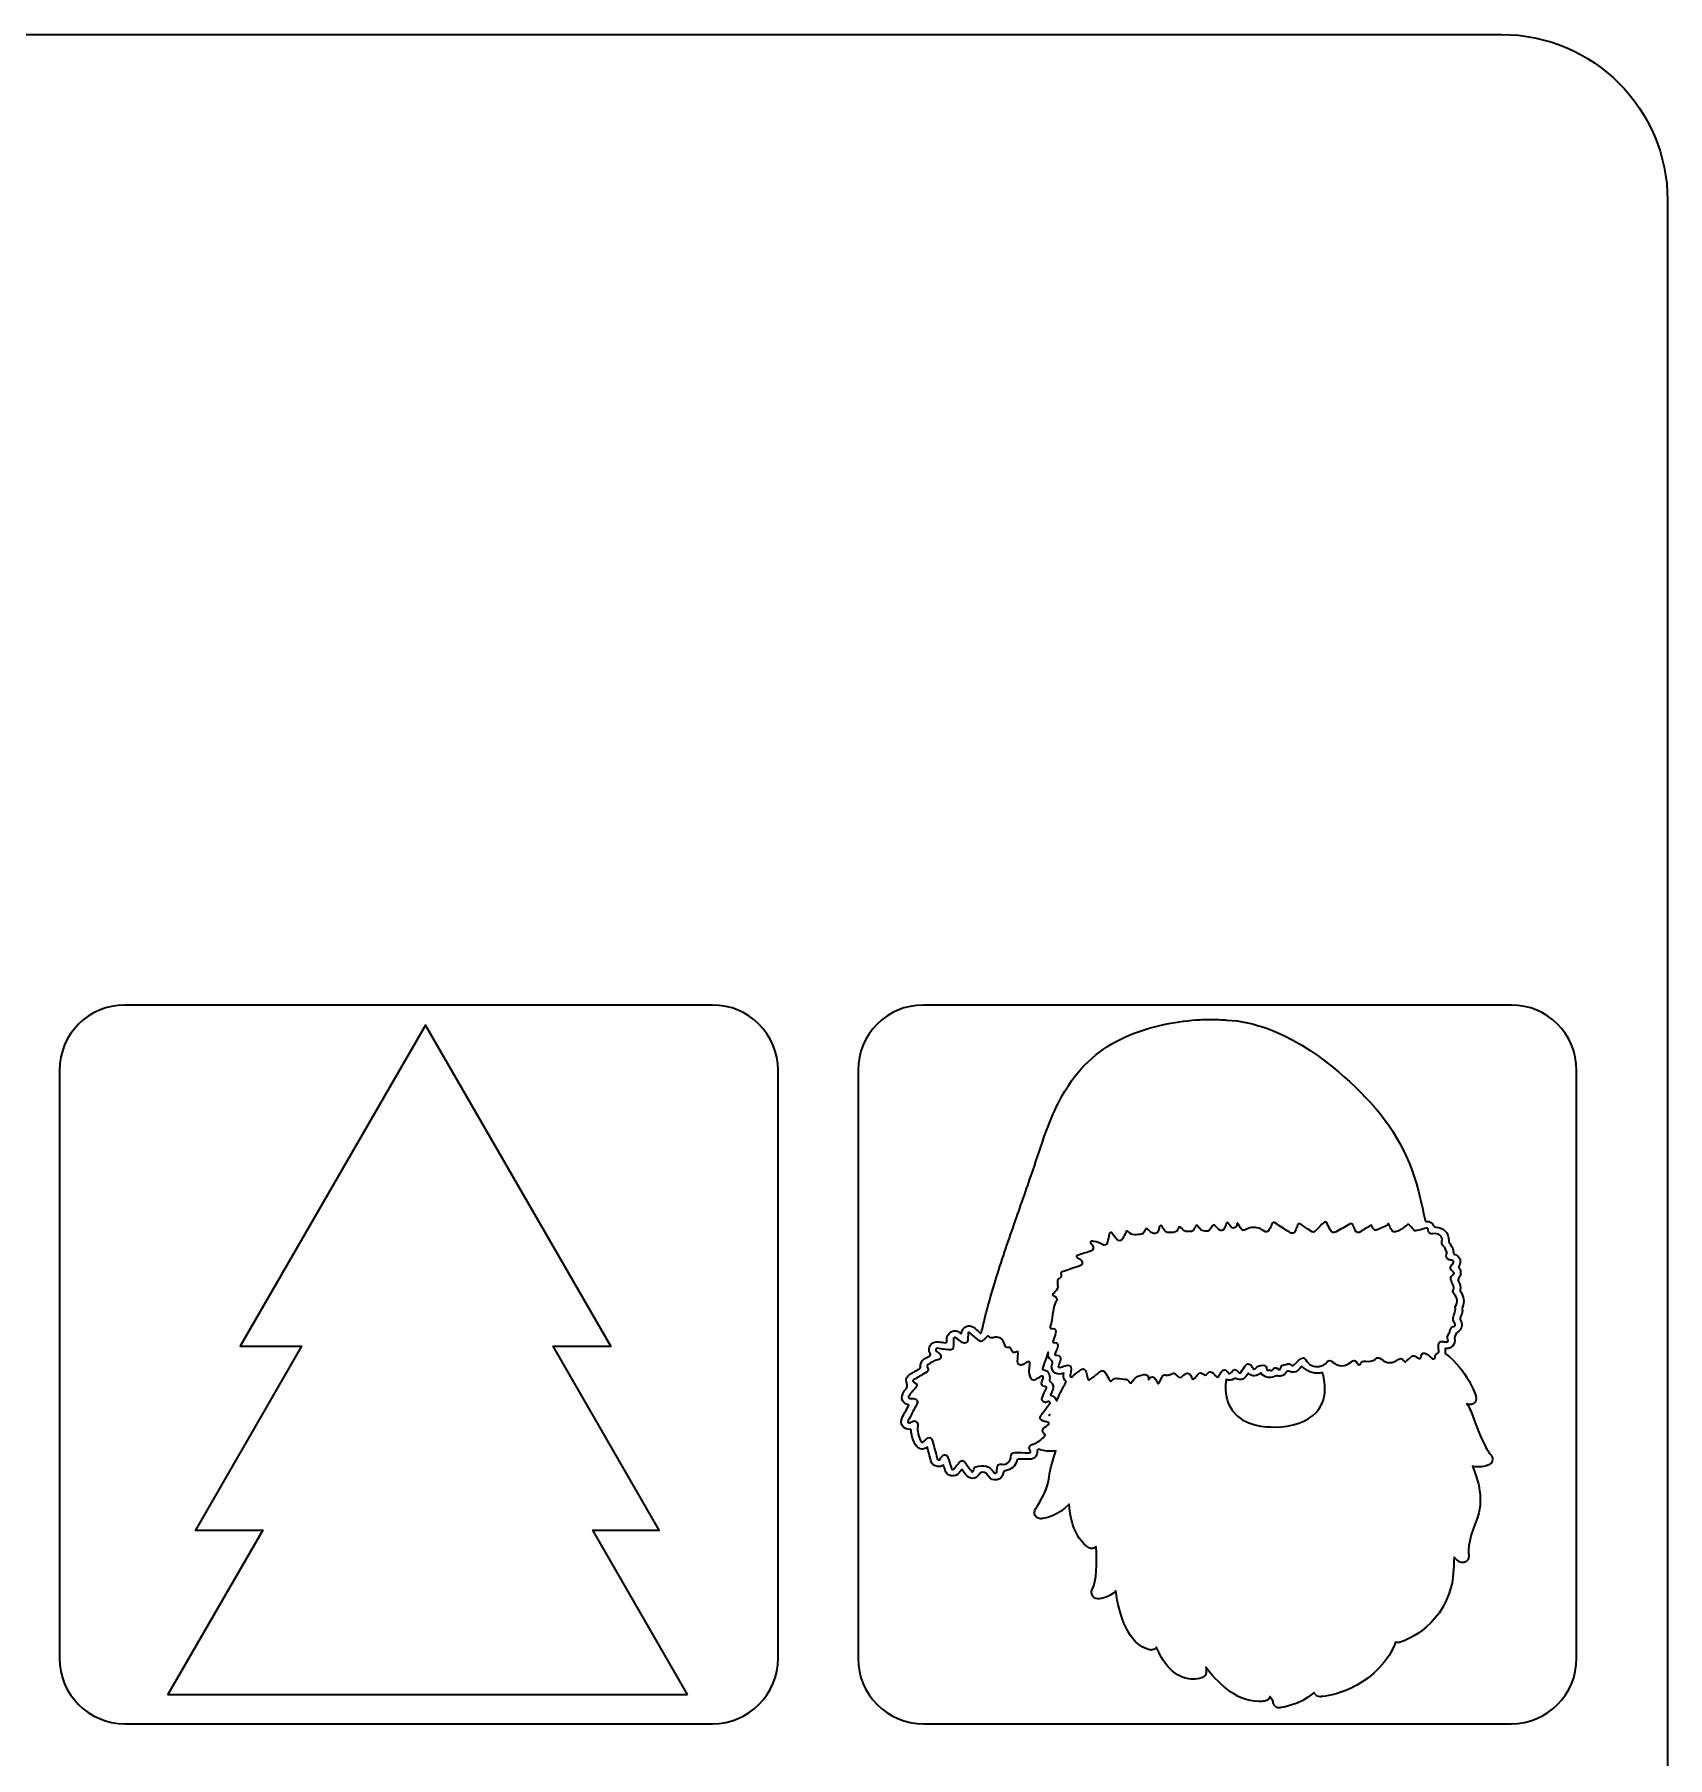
# Model space of a CAD drawing. Extents: x 29 to 2005, y -1072 to -19.
# Drawn here: x 296 to 801, y -552 to -19 of the extents above; entities that cross this region are included whole.
import ezdxf

# ---------------------------------------------------------------- set-up
doc = ezdxf.new("R2010")
doc.units = 0
doc.header["$MEASUREMENT"] = 0
doc.layers.add('Layer 1', color=7, linetype='Continuous', lineweight=0)

msp = doc.modelspace()

# ---------------------------------------------------------------- linework, layer by layer
at = {"layer": 'Layer 1', "color": 18, "lineweight": 35, "true_color": 0x010101}
msp.add_lwpolyline([(498, -532.15), (468.66, -481.31), (489.25, -481.31), (456.47, -424.52), (474.25, -424.52), (416.94, -325.27), (359.64, -424.52), (378.67, -424.52), (345.89, -481.31), (366.66, -481.31), (337.31, -532.15)], close=True, dxfattribs=at)
for points, knots in [([(749.65, -18.93), (749.65, -18.93), (80.11, -18.93), (80.11, -18.93), (51.76, -18.93), (28.78, -41.91), (28.78, -70.27), (28.78, -70.27), (28.78, -1040.78), (28.78, -1040.78), (28.78, -1054.42), (39.84, -1065.48), (53.48, -1065.48), (53.48, -1065.48), (776.29, -1065.48), (776.29, -1065.48), (789.93, -1065.48), (800.99, -1054.42), (800.99, -1040.78), (800.99, -1040.78), (800.99, -70.27), (800.99, -70.27), (800.99, -41.91), (778.01, -18.93), (749.65, -18.93)], [0, 0, 0, 0, 1, 1, 1, 2, 2, 2, 3, 3, 3, 4, 4, 4, 5, 5, 5, 6, 6, 6, 7, 7, 7, 8, 8, 8, 8]), ([(525.97, -520.97), (525.97, -532.14), (516.92, -541.19), (505.75, -541.19), (505.75, -541.19), (324.01, -541.19), (324.01, -541.19), (312.84, -541.19), (303.79, -532.14), (303.79, -520.97), (303.79, -520.97), (303.79, -339.23), (303.79, -339.23), (303.79, -328.06), (312.84, -319.01), (324.01, -319.01), (324.01, -319.01), (505.75, -319.01), (505.75, -319.01), (516.92, -319.01), (525.97, -328.06), (525.97, -339.23), (525.97, -339.23), (525.97, -520.97), (525.97, -520.97)], [0, 0, 0, 0, 1, 1, 1, 2, 2, 2, 3, 3, 3, 4, 4, 4, 5, 5, 5, 6, 6, 6, 7, 7, 7, 8, 8, 8, 8]), ([(772.88, -520.97), (772.88, -532.14), (763.83, -541.19), (752.66, -541.19), (752.66, -541.19), (570.92, -541.19), (570.92, -541.19), (559.75, -541.19), (550.7, -532.14), (550.7, -520.97), (550.7, -520.97), (550.7, -339.23), (550.7, -339.23), (550.7, -328.06), (559.75, -319.01), (570.92, -319.01), (570.92, -319.01), (752.66, -319.01), (752.66, -319.01), (763.83, -319.01), (772.88, -328.06), (772.88, -339.23), (772.88, -339.23), (772.88, -520.97), (772.88, -520.97)], [0, 0, 0, 0, 1, 1, 1, 2, 2, 2, 3, 3, 3, 4, 4, 4, 5, 5, 5, 6, 6, 6, 7, 7, 7, 8, 8, 8, 8]), ([(746.12, -457.81), (745.87, -457.53), (744.06, -455.29), (740.13, -444.5), (739.87, -443.79), (739.45, -443.03), (738.93, -442.28), (739.23, -442.44), (739.56, -442.53), (739.9, -442.53), (740.21, -442.53), (740.53, -442.45), (740.82, -442.29), (741.65, -441.85), (742.04, -440.88), (741.76, -439.99), (741.63, -439.58), (739.14, -431.85), (732.22, -426.7), (732.28, -426.36), (732.28, -425.99), (732.25, -425.62), (732.22, -425.35), (732.19, -425.21), (732.58, -425.21), (734.36, -425.2), (735.41, -423.89), (735.13, -422.09), (735.05, -421.57), (735.6, -420.4), (736.05, -420.13), (737.34, -419.36), (737.75, -418.03), (737.08, -416.67), (736.78, -416.05), (736.79, -415.51), (737.18, -414.93), (737.53, -414.39), (737.64, -413.77), (737.47, -413.14), (737.4, -412.85), (737.48, -412.62), (737.57, -412.38), (738.23, -410.71), (738.04, -409.14), (737.05, -407.66), (736.93, -407.47), (736.82, -407.33), (736.87, -407.07), (737.05, -406.14), (736.85, -405.26), (736.38, -404.45), (736.15, -404.04), (736.2, -403.74), (736.48, -403.35), (736.88, -402.81), (737.17, -402.19), (736.94, -401.47), (736.97, -401.07), (736.85, -400.69), (736.58, -400.42), (736.3, -400.14), (736.41, -399.92), (736.54, -399.67), (736.78, -399.29), (736.94, -398.88), (736.85, -398.42), (737, -397.81), (736.82, -397.31), (736.37, -396.89), (736.11, -396.47), (735.71, -396.3), (735.26, -396.16), (735.08, -396.1), (734.86, -396.09), (734.84, -395.77), (734.74, -394.52), (734.24, -393.42), (733.49, -392.43), (733.37, -392.27), (733.32, -392.11), (733.32, -391.91), (733.23, -389.29), (731.95, -387.91), (729.35, -387.65), (729.07, -387.62), (728.91, -387.56), (728.76, -387.28), (728.27, -386.37), (727.52, -385.81), (726.44, -385.91), (726.05, -385.95), (726.09, -385.74), (726.03, -385.5), (725.54, -383.26), (725.02, -381.03), (724.52, -378.79), (721.79, -366.56), (716.12, -356.08), (707.43, -347.41), (707.43, -347.41), (707.43, -347.4), (707.43, -347.4), (707.43, -347.4), (695.26, -333.71), (679.39, -327.11), (678.71, -326.82), (678.02, -326.55), (677.32, -326.3), (673.27, -324.81), (669.01, -323.81), (664.66, -323.65), (663.08, -323.52), (661.49, -323.46), (659.9, -323.46), (658.36, -323.46), (656.81, -323.52), (655.26, -323.62), (648.21, -324.09), (641.41, -325.59), (634.85, -328.23), (626.9, -331.43), (620.54, -336.59), (615.83, -343.77), (612.52, -348.8), (610.17, -354.28), (608.2, -359.93), (606.82, -363.85), (605.57, -367.82), (604.22, -371.75), (602.37, -377.11), (600.49, -382.45), (598.63, -387.8), (596.62, -393.59), (594.64, -399.38), (592.87, -405.24), (591.81, -408.75), (590.8, -412.27), (589.92, -415.83), (589.58, -417.25), (589.21, -418.67), (588.89, -420.09), (588.77, -420.61), (588.62, -420.53), (588.31, -420.25), (587.68, -419.69), (587.06, -419.13), (586.38, -418.64), (585.05, -417.65), (583.11, -418.41), (582.76, -420.03), (582.72, -420.2), (582.7, -420.37), (582.66, -420.59), (582.47, -420.46), (582.35, -420.38), (582.23, -420.3), (580.64, -419.16), (578.92, -419.72), (578.29, -421.57), (578.12, -422.05), (578.2, -422.52), (578.19, -423), (578.18, -423.34), (578.11, -423.51), (577.69, -423.43), (576.99, -423.29), (576.27, -423.22), (575.55, -423.11), (573.79, -422.85), (572.44, -424.3), (572.69, -426.05), (572.76, -426.53), (573.43, -426.9), (573.04, -427.35), (572.72, -427.71), (572.18, -427.86), (571.74, -428.1), (571.68, -428.13), (571.62, -428.18), (571.56, -428.22), (570.53, -428.86), (569.87, -429.72), (570.05, -431), (570.1, -431.34), (569.85, -431.35), (569.69, -431.45), (568.72, -432.03), (567.74, -432.57), (566.77, -433.15), (565.85, -433.71), (565.27, -434.65), (565.71, -435.57), (566.27, -436.74), (565.76, -437.42), (565.1, -438.18), (565.01, -438.29), (564.94, -438.42), (564.87, -438.54), (563.68, -440.43), (564.27, -442.03), (566.42, -442.67), (565.73, -443.99), (565.03, -445.29), (564.35, -446.6), (563.44, -448.36), (564.68, -450.32), (566.65, -450.22), (566.97, -450.2), (567.07, -450.21), (567.1, -450.59), (567.21, -451.92), (567.57, -453.18), (568.12, -454.39), (568.5, -455.24), (569.06, -455.89), (569.96, -456.19), (570.75, -456.44), (571.46, -456.2), (572.14, -455.74), (572.52, -457.18), (572.88, -458.56), (573.25, -459.94), (573.53, -460.98), (574.22, -461.53), (575.29, -461.68), (575.95, -461.77), (576.55, -461.63), (577.13, -461.29), (577.3, -461.82), (577.49, -462.28), (577.62, -462.77), (577.89, -463.78), (578.53, -464.42), (579.54, -464.57), (580.52, -464.73), (581.39, -464.42), (582.02, -463.59), (582.27, -463.26), (582.55, -462.94), (582.84, -462.6), (583.27, -463.19), (583.66, -463.74), (584.07, -464.28), (585.15, -465.74), (587.1, -465.69), (588.11, -464.18), (588.67, -463.33), (589.61, -463.21), (590.4, -463.88), (590.66, -464.1), (590.84, -464.38), (591.02, -464.67), (591.58, -465.59), (592.61, -466), (593.69, -465.77), (594.78, -465.53), (595.48, -464.81), (595.58, -463.7), (595.62, -463.18), (595.83, -463.06), (596.29, -462.98), (598.06, -462.65), (599.28, -461.63), (599.83, -459.9), (599.96, -459.5), (600.12, -459.39), (600.53, -459.41), (601.63, -459.45), (602.74, -459.47), (603.84, -459.43), (605.28, -459.37), (606.2, -458.36), (606.08, -456.92), (606.05, -456.52), (606.21, -456.44), (606.48, -456.31), (606.5, -456.3), (606.52, -456.29), (606.53, -456.28), (607.21, -456.55), (608.55, -456.98), (610.22, -456.98), (610.72, -456.98), (611.29, -456.94), (611.9, -456.83), (610.95, -459.42), (610.04, -462.44), (609.82, -464.93), (609.41, -469.37), (605.63, -474.68), (605.6, -474.73), (605.14, -475.36), (605.1, -476.2), (605.5, -476.87), (605.85, -477.47), (606.5, -477.83), (607.18, -477.83), (607.26, -477.83), (607.34, -477.83), (607.42, -477.82), (607.66, -477.79), (612.61, -477.15), (615.99, -473.27), (616.47, -479.77), (618.45, -484.27), (621.88, -486.66), (622.22, -486.89), (622.61, -487.01), (623, -487.01), (623.35, -487.01), (623.71, -486.91), (624.02, -486.72), (624.13, -486.66), (624.22, -486.58), (624.31, -486.5), (624.64, -491.62), (624.53, -497.04), (623.11, -499.71), (622.78, -500.31), (622.8, -501.05), (623.15, -501.64), (623.5, -502.23), (624.14, -502.59), (624.83, -502.59), (626.24, -502.59), (628.47, -501.98), (630.37, -500.16), (631.44, -507.53), (634.12, -516.66), (640.86, -518.35), (641.02, -518.39), (641.18, -518.41), (641.33, -518.41), (641.81, -518.41), (642.28, -518.23), (642.65, -517.9), (642.77, -517.79), (642.87, -517.67), (642.96, -517.53), (642.98, -517.57), (642.99, -517.61), (643.01, -517.64), (646.42, -525.71), (651.04, -527.4), (654.31, -527.4), (655.16, -527.4), (656.05, -527.28), (656.95, -527.06), (657.97, -526.8), (658.6, -525.77), (658.37, -524.73), (658.32, -524.48), (658.26, -524.14), (658.23, -523.74), (661.45, -528.01), (667.43, -534.34), (674.61, -534.34), (675.23, -534.34), (675.86, -534.29), (676.48, -534.2), (677.21, -534.08), (677.81, -533.57), (678.04, -532.87), (678.05, -532.84), (678.06, -532.8), (678.07, -532.77), (678.74, -533.55), (679.01, -534.13), (679.03, -534.33), (679.03, -534.89), (679.27, -535.41), (679.68, -535.78), (680.04, -536.11), (680.51, -536.28), (680.99, -536.28), (681.06, -536.28), (681.13, -536.28), (681.2, -536.27), (681.5, -536.24), (687.16, -535.56), (691.77, -531.59), (691.83, -531.75), (691.91, -531.89), (692, -532.03), (692.37, -532.54), (692.97, -532.85), (693.59, -532.85), (693.63, -532.85), (693.67, -532.84), (693.71, -532.84), (694.25, -532.81), (707.01, -531.95), (714.94, -520.06), (715.7, -518.92), (716.34, -517.48), (716.88, -515.95), (717.13, -516.06), (717.39, -516.12), (717.66, -516.12), (717.84, -516.11), (718.02, -516.09), (718.2, -516.04), (718.71, -515.89), (730.75, -512.29), (734.23, -498.36), (734.63, -496.76), (734.87, -493.19), (734.99, -489.75), (735.5, -490.31), (736.07, -490.79), (736.67, -491.12), (736.98, -491.29), (737.32, -491.38), (737.66, -491.38), (738.08, -491.38), (738.5, -491.24), (738.85, -490.96), (739.46, -490.47), (739.72, -489.7), (739.51, -488.95), (739.46, -488.66), (739, -485.28), (741.93, -478.24), (744.43, -472.25), (742.44, -465.66), (740.64, -461.61), (741.29, -461.72), (741.92, -461.78), (742.54, -461.78), (743.67, -461.78), (744.72, -461.58), (745.69, -461.18), (746.39, -460.89), (746.86, -460.21), (746.9, -459.45), (746.92, -458.8), (746.63, -458.2), (746.12, -457.81)], [0, 0, 0, 0, 1, 1, 1, 2, 2, 2, 3, 3, 3, 4, 4, 4, 5, 5, 5, 6, 6, 6, 7, 7, 7, 8, 8, 8, 9, 9, 9, 10, 10, 10, 11, 11, 11, 12, 12, 12, 13, 13, 13, 14, 14, 14, 15, 15, 15, 16, 16, 16, 17, 17, 17, 18, 18, 18, 19, 19, 19, 20, 20, 20, 21, 21, 21, 22, 22, 22, 23, 23, 23, 24, 24, 24, 25, 25, 25, 26, 26, 26, 27, 27, 27, 28, 28, 28, 29, 29, 29, 30, 30, 30, 31, 31, 31, 32, 32, 32, 33, 33, 33, 34, 34, 34, 35, 35, 35, 36, 36, 36, 37, 37, 37, 38, 38, 38, 39, 39, 39, 40, 40, 40, 41, 41, 41, 42, 42, 42, 43, 43, 43, 44, 44, 44, 45, 45, 45, 46, 46, 46, 47, 47, 47, 48, 48, 48, 49, 49, 49, 50, 50, 50, 51, 51, 51, 52, 52, 52, 53, 53, 53, 54, 54, 54, 55, 55, 55, 56, 56, 56, 57, 57, 57, 58, 58, 58, 59, 59, 59, 60, 60, 60, 61, 61, 61, 62, 62, 62, 63, 63, 63, 64, 64, 64, 65, 65, 65, 66, 66, 66, 67, 67, 67, 68, 68, 68, 69, 69, 69, 70, 70, 70, 71, 71, 71, 72, 72, 72, 73, 73, 73, 74, 74, 74, 75, 75, 75, 76, 76, 76, 77, 77, 77, 78, 78, 78, 79, 79, 79, 80, 80, 80, 81, 81, 81, 82, 82, 82, 83, 83, 83, 84, 84, 84, 85, 85, 85, 86, 86, 86, 87, 87, 87, 88, 88, 88, 89, 89, 89, 90, 90, 90, 91, 91, 91, 92, 92, 92, 93, 93, 93, 94, 94, 94, 95, 95, 95, 96, 96, 96, 97, 97, 97, 98, 98, 98, 99, 99, 99, 100, 100, 100, 101, 101, 101, 102, 102, 102, 103, 103, 103, 104, 104, 104, 105, 105, 105, 106, 106, 106, 107, 107, 107, 108, 108, 108, 109, 109, 109, 110, 110, 110, 111, 111, 111, 112, 112, 112, 113, 113, 113, 114, 114, 114, 115, 115, 115, 116, 116, 116, 117, 117, 117, 118, 118, 118, 119, 119, 119, 120, 120, 120, 121, 121, 121, 122, 122, 122, 123, 123, 123, 124, 124, 124, 125, 125, 125, 126, 126, 126, 127, 127, 127, 128, 128, 128, 129, 129, 129, 130, 130, 130, 131, 131, 131, 132, 132, 132, 133, 133, 133, 134, 134, 134, 135, 135, 135, 136, 136, 136, 137, 137, 137, 138, 138, 138, 139, 139, 139, 140, 140, 140, 141, 141, 141, 142, 142, 142, 143, 143, 143, 144, 144, 144, 145, 145, 145, 146, 146, 146, 146]), ([(730.19, -423.97), (730.17, -424.44), (730.2, -424.9), (730.22, -425.37), (730.23, -425.5), (730.24, -425.64), (730.24, -425.77), (730.25, -426.21), (730.25, -426.61), (729.7, -426.8), (729.53, -426.86), (729.41, -426.97), (729.32, -427.11), (729.21, -427.29), (729.15, -427.51), (729.13, -427.74), (729.12, -427.98), (729.16, -428.22), (728.87, -428.34), (728.56, -428.46), (728.32, -428.34), (728.09, -428.14), (727.6, -427.72), (727.1, -427.31), (726.59, -426.92), (725.75, -426.27), (725.01, -426.54), (724.8, -427.56), (724.65, -428.34), (724.46, -428.43), (723.74, -428.04), (723.47, -427.89), (723.21, -427.72), (722.93, -427.58), (722.62, -427.42), (722.19, -427.31), (721.98, -427.56), (721.52, -428.1), (720.83, -428.36), (720.4, -428.92), (719.96, -429.52), (719.77, -429.53), (719.39, -428.92), (718.94, -428.21), (718.37, -428.11), (717.7, -428.61), (715.96, -429.91), (714.24, -429.89), (712.51, -428.53), (711.68, -427.88), (711.52, -427.87), (710.68, -428.45), (709.74, -429.09), (708.7, -429.31), (707.6, -429.11), (706.89, -428.99), (706.39, -429.19), (706.06, -429.84), (705.78, -430.38), (705.47, -430.38), (705.13, -429.89), (705.06, -429.8), (705.01, -429.68), (704.95, -429.58), (704.5, -428.83), (703.91, -428.72), (703.23, -429.27), (701.16, -430.92), (699.37, -430.92), (697.33, -429.28), (696.76, -428.81), (696.25, -428.8), (695.77, -429.35), (695.07, -430.15), (694.17, -430.62), (693.23, -430.75), (691.7, -430.97), (690.08, -430.29), (689.12, -428.71), (688.7, -428), (688.16, -427.89), (687.52, -428.4), (686.86, -428.95), (686.24, -429.56), (685.61, -430.15), (685.26, -430.47), (684.95, -430.68), (684.54, -430.2), (684.3, -429.92), (683.94, -429.82), (683.55, -429.97), (682.79, -430.27), (681.7, -429.92), (681.4, -431.15), (681.22, -431.9), (681.09, -431.9), (680.46, -431.44), (679.87, -431.01), (679.36, -431.06), (678.92, -431.67), (678.68, -432), (678.48, -432.13), (678.1, -431.9), (677.8, -431.71), (677.51, -431.94), (677.18, -432), (677.13, -431.7), (677.1, -431.42), (677.03, -431.15), (676.96, -430.86), (676.79, -430.63), (676.51, -430.49), (675.92, -430.21), (674.39, -430.54), (673.95, -431.03), (673.81, -431.2), (673.67, -431.37), (673.51, -431.51), (673.31, -431.69), (673.1, -431.73), (672.92, -431.44), (672.7, -431.1), (672.46, -430.77), (672.22, -430.44), (671.74, -429.82), (671, -429.8), (670.53, -430.43), (670.05, -431.06), (669.6, -431.71), (669.19, -432.38), (668.88, -432.89), (668.62, -432.86), (668.28, -432.44), (667.44, -431.38), (666.97, -431.39), (666.13, -432.47), (665.67, -433.07), (665.51, -433.16), (665.16, -432.74), (665.1, -432.66), (665.03, -432.56), (664.94, -432.45), (664.24, -431.47), (663.55, -431.51), (662.91, -432.57), (662.69, -432.94), (662.45, -433.29), (662.25, -433.67), (661.98, -434.16), (661.69, -434.11), (661.37, -433.75), (661.07, -433.44), (660.78, -433.12), (660.48, -432.8), (659.89, -432.19), (659.26, -432.21), (658.71, -432.87), (658.07, -433.63), (658.08, -433.62), (657.27, -433), (656.78, -432.63), (656.28, -432.67), (655.87, -433.14), (655.5, -433.55), (655.16, -433.98), (654.8, -434.4), (654.47, -434.77), (654.16, -434.83), (653.94, -434.29), (653.89, -434.18), (653.81, -434.08), (653.78, -433.97), (653.21, -432.27), (651.97, -432.8), (651.15, -433.66), (650.47, -434.37), (650.11, -434.39), (649.41, -433.67), (648.46, -432.68), (648.34, -432.66), (647.29, -433.26), (647.27, -433.27), (647.25, -433.27), (647.23, -433.28), (646.81, -433.41), (646.39, -433.4), (645.96, -433.43), (645.94, -433.42), (645.91, -433.42), (645.89, -433.41), (645.52, -433.32), (645.21, -433.34), (644.99, -433.55), (644.9, -433.64), (644.82, -433.76), (644.76, -433.92), (644.75, -433.95), (644.74, -433.97), (644.74, -433.99), (644.49, -434.33), (644.32, -434.7), (644.19, -435.1), (644.17, -435.12), (644.15, -435.15), (644.13, -435.18), (643.92, -435.49), (643.88, -435.9), (643.53, -436.1), (643.53, -436.1), (643.52, -436.1), (643.52, -436.09), (643.52, -436.09), (643.52, -436.09), (643.52, -436.09), (643.48, -436.05), (643.44, -436), (643.39, -435.92), (643.25, -435.69), (643.11, -435.45), (642.97, -435.22), (642.97, -435.21), (642.96, -435.21), (642.96, -435.2), (642.85, -435.02), (642.75, -434.85), (642.65, -434.67), (642.64, -434.66), (642.63, -434.64), (642.62, -434.62), (642.15, -433.79), (641.42, -433.73), (640.84, -434.45), (640.74, -434.57), (640.76, -434.87), (640.47, -434.76), (640.47, -434.71), (640.48, -434.66), (640.49, -434.61), (640.54, -434.16), (640.51, -433.73), (640.06, -433.43), (640.05, -433.43), (640.05, -433.42), (640.04, -433.42), (639.28, -432.98), (638.59, -433.38), (637.88, -433.57), (637.86, -433.58), (637.83, -433.58), (637.8, -433.59), (636.81, -433.91), (636.05, -434.53), (635.47, -435.4), (635.02, -436.09), (634.82, -436.08), (634.44, -435.33), (634.24, -434.93), (633.91, -434.74), (633.48, -434.7), (632.61, -434.61), (631.75, -434.52), (630.89, -434.42), (630.23, -434.34), (629.64, -434.35), (629.21, -435.04), (628.91, -435.52), (628.59, -435.18), (628.4, -434.85), (628.03, -434.21), (627.69, -433.55), (627.34, -432.9), (626.8, -431.92), (626.3, -431.8), (625.39, -432.47), (624.47, -433.17), (623.58, -433.89), (622.66, -434.6), (622.01, -435.11), (621.83, -435.04), (621.63, -434.21), (621.49, -433.63), (621.38, -433.05), (621.24, -432.47), (621.05, -431.68), (620.52, -431.35), (619.89, -431.59), (619.75, -431.64), (619.61, -431.72), (619.46, -431.83), (618.74, -432.39), (618.06, -433), (617.36, -433.58), (617.11, -433.78), (616.84, -434.13), (616.49, -433.94), (616.24, -433.8), (616.25, -433.58), (616.3, -433.36), (616.32, -433.25), (616.36, -433.13), (616.38, -433.03), (616.47, -432.53), (616.57, -432.03), (616.6, -431.53), (616.66, -430.61), (616.06, -430.15), (615.17, -430.41), (614.57, -430.58), (613.99, -430.8), (613.4, -431), (613.17, -431.08), (612.94, -431.18), (612.72, -431), (612.48, -430.78), (612.66, -430.57), (612.74, -430.35), (612.94, -429.78), (613.13, -429.21), (613.29, -428.64), (613.52, -427.79), (613.04, -427.22), (612.18, -427.29), (611.58, -427.35), (611.44, -427.17), (611.68, -426.6), (611.91, -426.02), (612.19, -425.46), (612.39, -424.88), (612.71, -423.98), (612.32, -423.37), (611.39, -423.38), (610.82, -423.38), (610.96, -423.05), (611.04, -422.78), (611.27, -422), (611.54, -421.23), (611.8, -420.46), (612.09, -419.58), (611.65, -418.95), (610.76, -419.02), (610.22, -419.06), (609.92, -418.92), (610.14, -418.35), (610.58, -417.17), (610.72, -415.93), (610.86, -414.69), (611.04, -413.23), (611.25, -411.8), (612.04, -410.51), (612.4, -409.93), (612.13, -409.39), (611.45, -409.06), (610.66, -408.67), (610.65, -408.56), (611.3, -407.93), (611.41, -407.83), (611.49, -407.71), (611.61, -407.62), (612.35, -407.07), (612.69, -406.39), (612.42, -405.45), (612.33, -405.16), (612.36, -404.83), (612.37, -404.52), (612.37, -404.06), (612.4, -403.66), (612.97, -403.47), (613.5, -403.3), (613.67, -402.8), (613.46, -402.29), (613.27, -401.81), (613.45, -401.66), (613.87, -401.52), (615.61, -400.93), (617.35, -400.3), (619.08, -399.69), (619.5, -399.55), (619.89, -399.38), (620, -398.89), (620.11, -398.41), (619.98, -398.03), (619.57, -397.76), (619.25, -397.55), (618.91, -397.37), (618.6, -397.15), (618.44, -397.04), (618.17, -396.99), (618.22, -396.7), (618.26, -396.42), (618.52, -396.4), (618.71, -396.35), (619.94, -395.95), (621.18, -395.58), (622.4, -395.18), (623.55, -394.81), (623.75, -394.15), (623.05, -393.19), (622.84, -392.9), (622.39, -392.6), (622.61, -392.22), (622.83, -391.85), (623.32, -392.1), (623.69, -392.12), (624.55, -392.17), (625.32, -392.48), (626.05, -392.92), (626.96, -393.49), (627.6, -393.23), (627.85, -392.18), (628.04, -391.44), (628.18, -390.68), (628.32, -389.92), (628.37, -389.65), (628.44, -389.39), (628.72, -389.29), (629.02, -389.18), (629.11, -389.5), (629.26, -389.67), (629.75, -390.22), (630.21, -390.81), (630.7, -391.37), (631.33, -392.11), (632.15, -392.03), (632.6, -391.16), (632.92, -390.54), (633.19, -389.9), (633.49, -389.28), (633.68, -388.89), (633.95, -388.69), (634.29, -389.11), (635.44, -390.49), (636.94, -389.96), (638.35, -389.87), (638.96, -389.83), (639.11, -389.2), (639.34, -388.74), (639.76, -387.89), (639.84, -387.87), (640.54, -388.51), (640.83, -388.76), (641.11, -389.02), (641.39, -389.28), (642.26, -390.04), (643.31, -389.72), (643.6, -388.63), (643.63, -388.51), (643.67, -388.4), (643.71, -388.29), (643.87, -387.91), (643.75, -387.26), (644.26, -387.21), (644.69, -387.18), (644.81, -387.79), (645.08, -388.11), (645.45, -388.54), (645.61, -389.23), (646.25, -389.32), (647.12, -389.44), (648.03, -389.38), (648.87, -389.14), (649.52, -388.95), (649.55, -388.15), (649.94, -387.68), (649.99, -387.66), (650.03, -387.65), (650.08, -387.64), (650.54, -387.55), (650.62, -388.18), (651, -388.24), (651.01, -388.25), (651.02, -388.25), (651.03, -388.25), (651.03, -388.25), (651.03, -388.25), (651.03, -388.25), (651.02, -388.25), (651.02, -388.26), (651.02, -388.27), (651.02, -388.27), (651.02, -388.27), (651.02, -388.27), (651.56, -389.37), (652.53, -389.05), (653.43, -388.97), (653.45, -388.97), (653.46, -388.98), (653.48, -388.98), (653.66, -389), (653.86, -389.04), (654.02, -388.89), (654.32, -388.77), (654.52, -388.57), (654.55, -388.23), (654.72, -387.98), (654.92, -387.74), (655.04, -387.47), (655.13, -387.27), (655.24, -387.17), (655.39, -387.16), (655.47, -387.15), (655.56, -387.17), (655.66, -387.21), (655.87, -387.47), (656.12, -387.7), (656.29, -387.99), (656.89, -389), (657.82, -388.99), (658.81, -388.88), (659.35, -388.82), (659.53, -388.36), (659.76, -387.98), (660.56, -386.68), (660.55, -386.67), (661.62, -387.76), (661.84, -387.98), (662.04, -388.21), (662.28, -388.42), (662.92, -389), (663.67, -388.83), (664, -388.03), (664.2, -387.54), (664.41, -387.06), (664.57, -386.56), (664.72, -386.09), (664.89, -386.19), (665.12, -386.49), (665.39, -386.83), (665.67, -387.16), (665.93, -387.5), (666.21, -387.87), (666.58, -388), (667.01, -387.92), (667.46, -387.83), (667.7, -387.52), (667.78, -387.07), (667.81, -386.86), (667.91, -386.67), (668.03, -386.33), (668.36, -386.86), (668.62, -387.3), (668.9, -387.74), (669.48, -388.67), (669.8, -388.81), (670.78, -388.32), (672.24, -387.6), (673.69, -387.6), (675.15, -388.22), (675.53, -388.37), (675.86, -388.62), (676.2, -388.85), (676.88, -389.3), (677.48, -389.18), (677.87, -388.45), (678.16, -387.9), (678.42, -387.34), (678.67, -386.77), (678.9, -386.23), (679.22, -386.1), (679.73, -386.44), (681.13, -387.35), (682.55, -388.24), (683.96, -389.14), (685.04, -389.83), (685.53, -389.67), (686.03, -388.47), (686.22, -388.01), (686.45, -387.56), (686.62, -387.09), (686.83, -386.49), (687.18, -386.45), (687.66, -386.78), (688.62, -387.46), (689.58, -388.14), (690.55, -388.8), (691.37, -389.37), (691.69, -389.33), (692.39, -388.6), (693.13, -387.84), (693.85, -387.07), (694.6, -386.33), (695.06, -385.87), (695.37, -385.93), (695.66, -386.49), (696.02, -387.16), (696.36, -387.85), (696.72, -388.53), (697.22, -389.49), (697.63, -389.61), (698.55, -389.08), (699.91, -388.32), (701.28, -387.57), (702.61, -386.77), (703.2, -386.42), (703.51, -386.54), (703.74, -387.16), (703.93, -387.66), (704.18, -388.13), (704.41, -388.6), (704.81, -389.42), (705.4, -389.59), (706.14, -389.03), (707.18, -388.24), (708.36, -387.69), (709.49, -387.04), (709.62, -387.36), (709.73, -387.67), (709.88, -387.96), (710.18, -388.52), (710.71, -388.84), (711.25, -388.51), (712.39, -387.81), (713.9, -387.77), (714.76, -386.5), (715.01, -387.09), (715.21, -387.64), (715.45, -388.16), (715.95, -389.24), (716.5, -389.43), (717.59, -388.93), (718.63, -388.46), (719.49, -387.73), (720.37, -387.03), (720.73, -386.75), (720.93, -386.71), (721.22, -387.1), (721.55, -387.53), (722.01, -387.85), (722.3, -388.34), (722.55, -388.79), (722.99, -388.88), (723.49, -388.74), (724.41, -388.49), (725.34, -388.27), (726.26, -388.01), (726.76, -387.86), (726.96, -388), (726.99, -388.52), (727.06, -389.58), (727.37, -389.81), (728.45, -389.73), (729.21, -389.67), (730.01, -389.56), (730.63, -390.16), (731.17, -390.67), (731.43, -391.32), (731.24, -392.05), (731.06, -392.7), (731.23, -393.17), (731.75, -393.56), (732.41, -394.06), (732.44, -394.91), (732.81, -395.57), (732.9, -395.74), (732.69, -395.87), (732.64, -396.02), (732.31, -396.9), (732.59, -397.46), (733.47, -397.73), (733.77, -397.81), (734.07, -397.92), (734.37, -397.99), (734.95, -398.13), (734.99, -398.44), (734.67, -398.87), (734.57, -399), (734.43, -399.11), (734.32, -399.23), (733.58, -400.03), (733.68, -400.74), (734.61, -401.35), (734.61, -401.35), (734.68, -401.42), (734.68, -401.42), (734.88, -401.59), (735.1, -401.76), (734.9, -402.06), (734.89, -402.08), (734.87, -402.09), (734.86, -402.11), (734.68, -402.3), (734.49, -402.49), (734.33, -402.69), (734.04, -403.03), (733.82, -403.4), (734.01, -403.86), (734.26, -404.43), (734.33, -405.06), (734.67, -405.6), (734.97, -406.07), (735, -406.61), (734.76, -407.12), (734.52, -407.61), (734.65, -407.99), (734.97, -408.36), (736.07, -409.63), (736.2, -410.64), (735.46, -412.1), (735.41, -412.21), (735.29, -412.34), (735.32, -412.42), (735.67, -413.81), (734.6, -414.98), (734.75, -416.33), (734.8, -416.75), (735.01, -417.11), (735.21, -417.46), (735.5, -417.96), (735.39, -418.28), (734.82, -418.39), (734.18, -418.51), (733.88, -418.9), (733.78, -419.51), (733.72, -419.87), (733.61, -420.22), (733.4, -420.51), (732.95, -421.13), (732.76, -421.73), (733.11, -422.5), (733.3, -422.92), (733.05, -423.25), (732.51, -423.18), (732.11, -423.12), (731.7, -423.06), (731.29, -423.03), (730.64, -422.99), (730.23, -423.32), (730.19, -423.97)], [0, 0, 0, 0, 1, 1, 1, 2, 2, 2, 3, 3, 3, 4, 4, 4, 5, 5, 5, 6, 6, 6, 7, 7, 7, 8, 8, 8, 9, 9, 9, 10, 10, 10, 11, 11, 11, 12, 12, 12, 13, 13, 13, 14, 14, 14, 15, 15, 15, 16, 16, 16, 17, 17, 17, 18, 18, 18, 19, 19, 19, 20, 20, 20, 21, 21, 21, 22, 22, 22, 23, 23, 23, 24, 24, 24, 25, 25, 25, 26, 26, 26, 27, 27, 27, 28, 28, 28, 29, 29, 29, 30, 30, 30, 31, 31, 31, 32, 32, 32, 33, 33, 33, 34, 34, 34, 35, 35, 35, 36, 36, 36, 37, 37, 37, 38, 38, 38, 39, 39, 39, 40, 40, 40, 41, 41, 41, 42, 42, 42, 43, 43, 43, 44, 44, 44, 45, 45, 45, 46, 46, 46, 47, 47, 47, 48, 48, 48, 49, 49, 49, 50, 50, 50, 51, 51, 51, 52, 52, 52, 53, 53, 53, 54, 54, 54, 55, 55, 55, 56, 56, 56, 57, 57, 57, 58, 58, 58, 59, 59, 59, 60, 60, 60, 61, 61, 61, 62, 62, 62, 63, 63, 63, 64, 64, 64, 65, 65, 65, 66, 66, 66, 67, 67, 67, 68, 68, 68, 69, 69, 69, 70, 70, 70, 71, 71, 71, 72, 72, 72, 73, 73, 73, 74, 74, 74, 75, 75, 75, 76, 76, 76, 77, 77, 77, 78, 78, 78, 79, 79, 79, 80, 80, 80, 81, 81, 81, 82, 82, 82, 83, 83, 83, 84, 84, 84, 85, 85, 85, 86, 86, 86, 87, 87, 87, 88, 88, 88, 89, 89, 89, 90, 90, 90, 91, 91, 91, 92, 92, 92, 93, 93, 93, 94, 94, 94, 95, 95, 95, 96, 96, 96, 97, 97, 97, 98, 98, 98, 99, 99, 99, 100, 100, 100, 101, 101, 101, 102, 102, 102, 103, 103, 103, 104, 104, 104, 105, 105, 105, 106, 106, 106, 107, 107, 107, 108, 108, 108, 109, 109, 109, 110, 110, 110, 111, 111, 111, 112, 112, 112, 113, 113, 113, 114, 114, 114, 115, 115, 115, 116, 116, 116, 117, 117, 117, 118, 118, 118, 119, 119, 119, 120, 120, 120, 121, 121, 121, 122, 122, 122, 123, 123, 123, 124, 124, 124, 125, 125, 125, 126, 126, 126, 127, 127, 127, 128, 128, 128, 129, 129, 129, 130, 130, 130, 131, 131, 131, 132, 132, 132, 133, 133, 133, 134, 134, 134, 135, 135, 135, 136, 136, 136, 137, 137, 137, 138, 138, 138, 139, 139, 139, 140, 140, 140, 141, 141, 141, 142, 142, 142, 143, 143, 143, 144, 144, 144, 145, 145, 145, 146, 146, 146, 147, 147, 147, 148, 148, 148, 149, 149, 149, 150, 150, 150, 151, 151, 151, 152, 152, 152, 153, 153, 153, 154, 154, 154, 155, 155, 155, 156, 156, 156, 157, 157, 157, 158, 158, 158, 159, 159, 159, 160, 160, 160, 161, 161, 161, 162, 162, 162, 163, 163, 163, 164, 164, 164, 165, 165, 165, 166, 166, 166, 167, 167, 167, 168, 168, 168, 169, 169, 169, 170, 170, 170, 171, 171, 171, 172, 172, 172, 173, 173, 173, 174, 174, 174, 175, 175, 175, 176, 176, 176, 177, 177, 177, 178, 178, 178, 179, 179, 179, 180, 180, 180, 181, 181, 181, 182, 182, 182, 183, 183, 183, 184, 184, 184, 185, 185, 185, 186, 186, 186, 187, 187, 187, 188, 188, 188, 189, 189, 189, 190, 190, 190, 191, 191, 191, 192, 192, 192, 193, 193, 193, 194, 194, 194, 195, 195, 195, 196, 196, 196, 197, 197, 197, 198, 198, 198, 199, 199, 199, 200, 200, 200, 201, 201, 201, 202, 202, 202, 203, 203, 203, 204, 204, 204, 205, 205, 205, 206, 206, 206, 207, 207, 207, 208, 208, 208, 209, 209, 209, 210, 210, 210, 211, 211, 211, 212, 212, 212, 213, 213, 213, 214, 214, 214, 215, 215, 215, 216, 216, 216, 217, 217, 217, 218, 218, 218, 219, 219, 219, 220, 220, 220, 221, 221, 221, 222, 222, 222, 223, 223, 223, 224, 224, 224, 225, 225, 225, 226, 226, 226, 227, 227, 227, 228, 228, 228, 229, 229, 229, 230, 230, 230, 231, 231, 231, 232, 232, 232, 233, 233, 233, 234, 234, 234, 235, 235, 235, 236, 236, 236, 237, 237, 237, 238, 238, 238, 239, 239, 239, 240, 240, 240, 241, 241, 241, 242, 242, 242, 242]), ([(609.58, -442.71), (608.85, -443.77), (608.06, -444.8), (607.31, -445.85), (606.76, -446.62), (606.98, -447.27), (607.87, -447.58), (608.17, -447.69), (608.48, -447.76), (608.79, -447.84), (608.94, -447.88), (609.1, -447.92), (609.25, -447.97), (609.78, -448.13), (609.85, -448.4), (609.44, -448.78), (609.05, -449.13), (608.6, -449.43), (608.2, -449.77), (607.53, -450.33), (607.53, -450.97), (608.2, -451.49), (608.62, -451.81), (608.59, -452.08), (608.27, -452.43), (607.33, -453.48), (606.23, -454.28), (604.9, -454.74), (604.84, -454.76), (604.79, -454.79), (604.73, -454.81), (603.54, -455.18), (603.37, -455.59), (603.94, -456.67), (604.22, -457.21), (604.09, -457.43), (603.48, -457.42), (602.07, -457.41), (600.65, -457.38), (599.24, -457.37), (598.39, -457.36), (597.93, -457.78), (597.99, -458.58), (598.1, -460.1), (596.46, -461.17), (595.3, -461), (594.07, -460.83), (593.78, -461.1), (593.68, -462.35), (593.66, -462.62), (593.64, -462.88), (593.61, -463.14), (593.58, -463.39), (593.64, -463.71), (593.28, -463.77), (592.97, -463.83), (592.8, -463.66), (592.65, -463.41), (592.11, -462.56), (591.39, -461.92), (590.4, -461.61), (589.28, -461.26), (588.18, -461.43), (587.09, -461.76), (586.72, -461.88), (586.53, -462.23), (586.52, -462.61), (586.52, -462.95), (586.36, -463.2), (586.09, -463.28), (585.77, -463.38), (585.69, -463.01), (585.54, -462.82), (584.95, -462.03), (584.4, -461.22), (583.81, -460.43), (583.24, -459.67), (582.59, -459.66), (581.98, -460.39), (581.52, -460.95), (581.07, -461.51), (580.63, -462.08), (580.44, -462.32), (580.26, -462.63), (579.91, -462.57), (579.52, -462.51), (579.55, -462.1), (579.46, -461.83), (579.13, -460.85), (578.81, -459.88), (578.52, -458.89), (578.38, -458.42), (578.09, -458.13), (577.64, -458.05), (577.2, -457.98), (576.86, -458.22), (576.6, -458.57), (576.42, -458.82), (576.22, -459.07), (576.08, -459.35), (575.97, -459.57), (575.85, -459.69), (575.6, -459.67), (575.28, -459.65), (575.23, -459.44), (575.16, -459.19), (574.7, -457.41), (574.23, -455.63), (573.76, -453.85), (573.42, -452.6), (572.7, -452.38), (571.75, -453.24), (571.52, -453.45), (571.29, -453.65), (571.06, -453.87), (570.53, -454.38), (570.39, -454.37), (570.05, -453.67), (569.36, -452.24), (568.9, -450.74), (569.15, -449.16), (569.34, -447.98), (568.42, -447.11), (567.33, -447.83), (567.03, -448.03), (566.59, -448.49), (566.2, -448.02), (565.86, -447.61), (566.33, -447.27), (566.5, -446.94), (567.27, -445.43), (568.07, -443.93), (568.86, -442.43), (569.38, -441.44), (569.04, -440.81), (567.94, -440.7), (567.58, -440.66), (567.22, -440.61), (566.86, -440.6), (566.2, -440.58), (566.2, -440.24), (566.47, -439.8), (566.97, -439.01), (567.56, -438.29), (568.24, -437.64), (569.24, -436.69), (569.17, -436.24), (567.94, -435.6), (567.56, -435.4), (567.57, -435.06), (567.99, -434.81), (569.16, -434.11), (570.35, -433.43), (571.53, -432.74), (572.5, -432.16), (572.56, -431.96), (572.12, -430.91), (571.96, -430.56), (572.13, -430.34), (572.41, -430.13), (573.3, -429.46), (574.28, -428.98), (575.35, -428.66), (575.8, -428.53), (576.21, -428.36), (576.32, -427.83), (576.44, -427.27), (576.15, -426.92), (575.73, -426.62), (575.46, -426.43), (575.22, -426.19), (574.95, -425.99), (574.73, -425.82), (574.62, -425.63), (574.75, -425.37), (574.87, -425.11), (575.1, -425.1), (575.36, -425.14), (576.46, -425.3), (577.55, -425.45), (578.65, -425.6), (579.83, -425.77), (580.22, -425.41), (580.2, -424.2), (580.19, -423.6), (580.2, -423), (580.19, -422.4), (580.19, -422.14), (580.3, -421.91), (580.51, -421.79), (580.73, -421.66), (580.92, -421.85), (581.09, -421.98), (581.69, -422.41), (582.27, -422.87), (582.88, -423.3), (583.72, -423.87), (584.52, -423.5), (584.63, -422.49), (584.69, -421.9), (584.7, -421.3), (584.74, -420.7), (584.77, -420.19), (585, -420.1), (585.38, -420.42), (586.2, -421.12), (587.01, -421.83), (587.81, -422.54), (588.47, -423.12), (588.87, -423.13), (589.5, -422.55), (589.86, -422.23), (590.21, -421.9), (590.55, -421.56), (590.8, -421.31), (591.02, -421.29), (591.28, -421.55), (591.61, -421.88), (591.98, -422), (592.46, -421.85), (594.16, -421.3), (595.46, -422.01), (595.94, -423.71), (596.28, -424.9), (596.28, -424.9), (597.46, -424.91), (597.66, -424.91), (597.79, -424.95), (597.9, -425.18), (598.57, -426.62), (598.58, -426.62), (600.14, -426.13), (600.3, -427.14), (600.06, -428.13), (600.03, -429.12), (600.01, -429.82), (600.26, -430.2), (600.77, -430.28), (600.78, -430.28), (600.78, -430.29), (600.79, -430.29), (600.81, -430.29), (600.83, -430.29), (600.85, -430.29), (600.9, -430.3), (600.94, -430.3), (600.99, -430.3), (601.08, -430.3), (601.17, -430.29), (601.24, -430.28), (601.26, -430.28), (601.27, -430.28), (601.29, -430.27), (601.36, -430.29), (601.41, -430.29), (601.45, -430.23), (601.62, -430.17), (601.72, -430.1), (601.72, -430.1), (601.72, -430.1), (601.72, -430.1), (601.72, -430.1), (602.16, -429.91), (602.54, -429.59), (602.96, -429.37), (603.19, -429.25), (603.41, -429.16), (603.64, -429.29), (603.9, -429.44), (603.83, -429.7), (603.81, -429.94), (603.75, -430.51), (603.74, -431.1), (603.62, -431.66), (603.42, -432.64), (603.85, -433.5), (604.12, -434.37), (604.28, -434.92), (604.88, -435.1), (605.43, -434.84), (606.06, -434.53), (606.65, -434.17), (607.27, -433.85), (607.42, -433.77), (607.6, -433.59), (607.78, -433.76), (607.95, -433.92), (608, -434.14), (607.93, -434.36), (607.8, -434.75), (607.64, -435.12), (607.53, -435.51), (607.29, -436.27), (607.66, -436.88), (608.46, -436.94), (609.02, -436.98), (609.1, -437.15), (608.86, -437.64), (608.45, -438.5), (608.09, -439.39), (607.7, -440.25), (607.49, -440.7), (607.44, -441.13), (607.8, -441.52), (608.12, -441.87), (608.51, -441.92), (608.97, -441.77), (609.31, -441.66), (609.77, -441.35), (610.03, -441.76), (610.29, -442.16), (609.78, -442.42), (609.58, -442.71)], [0, 0, 0, 0, 1, 1, 1, 2, 2, 2, 3, 3, 3, 4, 4, 4, 5, 5, 5, 6, 6, 6, 7, 7, 7, 8, 8, 8, 9, 9, 9, 10, 10, 10, 11, 11, 11, 12, 12, 12, 13, 13, 13, 14, 14, 14, 15, 15, 15, 16, 16, 16, 17, 17, 17, 18, 18, 18, 19, 19, 19, 20, 20, 20, 21, 21, 21, 22, 22, 22, 23, 23, 23, 24, 24, 24, 25, 25, 25, 26, 26, 26, 27, 27, 27, 28, 28, 28, 29, 29, 29, 30, 30, 30, 31, 31, 31, 32, 32, 32, 33, 33, 33, 34, 34, 34, 35, 35, 35, 36, 36, 36, 37, 37, 37, 38, 38, 38, 39, 39, 39, 40, 40, 40, 41, 41, 41, 42, 42, 42, 43, 43, 43, 44, 44, 44, 45, 45, 45, 46, 46, 46, 47, 47, 47, 48, 48, 48, 49, 49, 49, 50, 50, 50, 51, 51, 51, 52, 52, 52, 53, 53, 53, 54, 54, 54, 55, 55, 55, 56, 56, 56, 57, 57, 57, 58, 58, 58, 59, 59, 59, 60, 60, 60, 61, 61, 61, 62, 62, 62, 63, 63, 63, 64, 64, 64, 65, 65, 65, 66, 66, 66, 67, 67, 67, 68, 68, 68, 69, 69, 69, 70, 70, 70, 71, 71, 71, 72, 72, 72, 73, 73, 73, 74, 74, 74, 75, 75, 75, 76, 76, 76, 77, 77, 77, 78, 78, 78, 79, 79, 79, 80, 80, 80, 81, 81, 81, 82, 82, 82, 83, 83, 83, 84, 84, 84, 85, 85, 85, 86, 86, 86, 87, 87, 87, 88, 88, 88, 89, 89, 89, 90, 90, 90, 91, 91, 91, 92, 92, 92, 93, 93, 93, 94, 94, 94, 95, 95, 95, 96, 96, 96, 97, 97, 97, 98, 98, 98, 99, 99, 99, 100, 100, 100, 101, 101, 101, 102, 102, 102, 103, 103, 103, 104, 104, 104, 104]), ([(613.21, -439.05), (612.82, -439.88), (612.44, -440.65), (612.09, -441.38), (611.93, -440.59), (611.34, -440), (610.24, -439.53), (610.43, -439.12), (610.63, -438.72), (610.8, -438.3), (611.31, -437.11), (611.13, -436.28), (610.13, -435.41), (609.92, -435.23), (609.89, -435.08), (609.92, -434.81), (610.14, -433.11), (609.56, -432.18), (607.94, -431.67), (607.73, -431.61), (607.66, -431.55), (607.73, -431.35), (608.32, -429.67), (608.92, -428), (609.51, -426.33), (609.35, -427.34), (609.55, -428.24), (610.39, -428.79), (610.95, -429.16), (610.88, -429.48), (610.71, -429.99), (610.33, -431.09), (610.74, -432.22), (611.7, -432.8), (612.52, -433.3), (613.39, -433.2), (614.33, -432.83), (614.29, -433.01), (614.26, -433.09), (614.25, -433.17), (614.17, -434.08), (614.41, -434.85), (615.08, -435.43), (614.45, -436.53), (613.83, -437.74), (613.21, -439.05)], [0, 0, 0, 0, 1, 1, 1, 2, 2, 2, 3, 3, 3, 4, 4, 4, 5, 5, 5, 6, 6, 6, 7, 7, 7, 8, 8, 8, 9, 9, 9, 10, 10, 10, 11, 11, 11, 12, 12, 12, 13, 13, 13, 14, 14, 14, 15, 15, 15, 15]), ([(695.05, -438.29), (695.01, -439.02), (694.94, -440.11), (694.47, -441.44), (694.47, -441.44), (693.78, -443.37), (692.23, -445.08), (689.85, -447.7), (684.79, -449.54), (679.54, -449.48), (676.77, -449.45), (670.11, -449.37), (666.53, -444.5), (664.74, -442.08), (664.45, -439.45), (664.37, -438.61), (664.33, -438.26), (664.23, -437), (664.47, -435.39), (664.5, -435.2), (664.53, -435), (664.57, -434.8), (665.39, -435.15), (666.2, -435.1), (666.94, -434.57), (667.26, -434.34), (667.48, -434.42), (667.76, -434.56), (668.84, -435.08), (669.91, -434.83), (670.63, -433.88), (670.89, -433.53), (671.12, -433.17), (671.37, -432.8), (671.89, -433.38), (672.51, -433.72), (673.32, -433.68), (674.09, -433.64), (674.69, -433.24), (675.25, -432.75), (675.99, -434), (678.06, -434.56), (679.47, -433.87), (679.87, -433.67), (680.21, -433.65), (680.61, -433.72), (681.66, -433.89), (682.54, -433.56), (683.05, -432.61), (683.33, -432.1), (683.6, -432.11), (684.06, -432.31), (684.96, -432.7), (685.84, -432.65), (686.61, -431.98), (686.97, -431.66), (687.35, -431.36), (687.66, -431), (687.95, -430.67), (688.08, -430.74), (688.36, -431.02), (690.01, -432.65), (692.21, -433.21), (694.26, -432.63), (694.68, -433.79), (695.19, -435.89), (695.05, -438.29)], [0, 0, 0, 0, 1, 1, 1, 2, 2, 2, 3, 3, 3, 4, 4, 4, 5, 5, 5, 6, 6, 6, 7, 7, 7, 8, 8, 8, 9, 9, 9, 10, 10, 10, 11, 11, 11, 12, 12, 12, 13, 13, 13, 14, 14, 14, 15, 15, 15, 16, 16, 16, 17, 17, 17, 18, 18, 18, 19, 19, 19, 20, 20, 20, 21, 21, 21, 22, 22, 22, 22]), ([(609.83, -445.88), (609.83, -445.89), (609.83, -445.89), (609.83, -445.89), (609.83, -445.87), (609.84, -445.85), (609.84, -445.83), (609.87, -445.76), (609.92, -445.69), (609.98, -445.6), (609.93, -445.7), (609.88, -445.79), (609.83, -445.88)], [0, 0, 0, 0, 1, 1, 1, 2, 2, 2, 3, 3, 3, 4, 4, 4, 4])]:
    msp.add_open_spline(points, degree=3, knots=knots, dxfattribs=at)

doc.saveas('drawing.dxf')
